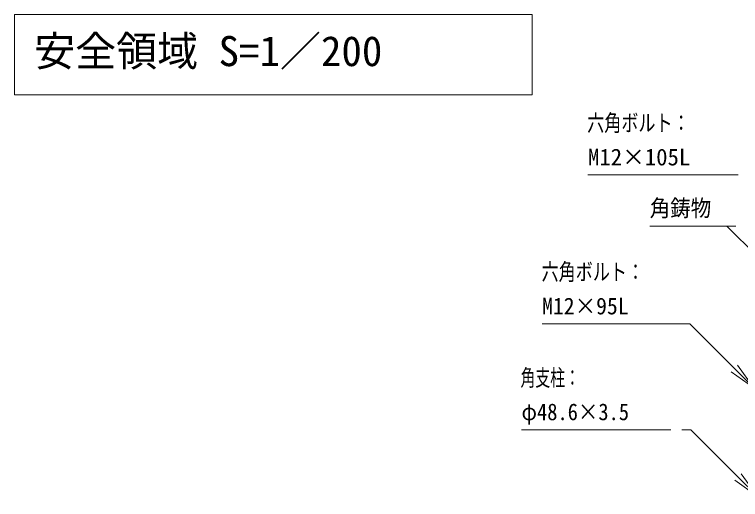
# Model space of a CAD drawing. Units: millimetres on the paper, scale 1:50. Extents: x 114 to 728, y 148 to 446.
# Drawn here: x 292.2 to 371.9, y 302.2 to 355.4 of the extents above; entities that cross this region are included whole.
import ezdxf
from ezdxf.enums import TextEntityAlignment as Align

# ---------------------------------------------------------------- set-up
doc = ezdxf.new("R2010")
doc.units = ezdxf.units.MM
doc.layers.add('LY_5', color=2, linetype='Continuous', lineweight=18)
doc.layers.add('LY_6', color=7, linetype='Continuous', lineweight=0)
doc.styles.add('ＭＳ ゴシック', font='')
doc.styles.get('ＭＳ ゴシック').set_extended_font_data('MS Gothic')

# ---------------------------------------------------------------- blocks, each defined once
blk = doc.blocks.new('-002-_U2')
at = {"color": 7, "linetype": 'Continuous', "lineweight": 0}
for p, q in [((-1, 0.1667), (0, 0)), ((0, 0), (-1, 0)), ((-1, -0.1667), (0, 0))]:
    blk.add_line(p, q, dxfattribs=at)

msp = doc.modelspace()

# ---------------------------------------------------------------- linework, layer by layer
at = {"layer": 'LY_5', "color": 7}
for p, q in [((349.005, 355.419), (292.205, 355.419)), ((292.205, 355.419), (292.205, 346.619)), ((349.005, 346.619), (349.005, 355.419)), ((292.205, 346.619), (349.005, 346.619))]:
    msp.add_line(p, q, dxfattribs=at)
at = {"layer": 'LY_6'}
for p, q in [((355.108, 337.819), (371.613, 337.819)), ((361.908, 332.219), (371.361, 332.219)), ((370.358, 332.219), (369.358, 332.219)), ((375.225, 327.352), (370.358, 332.219)), ((350.09, 321.477), (366.036, 321.477)), ((366.318, 321.477), (365.318, 321.477)), ((371.2, 316.595), (366.318, 321.477)), ((347.832, 309.869), (364.227, 309.869)), ((366.417, 309.869), (365.417, 309.869)), ((371.59, 304.696), (366.417, 309.869))]:
    msp.add_line(p, q, dxfattribs=at)

# ---------------------------------------------------------------- block references
at = {"layer": 'LY_6', "xscale": 3, "yscale": 3, "rotation": 315}
for p in [(373.322, 314.473), (373.712, 302.575)]:
    msp.add_blockref('-002-_U2', p, dxfattribs=at)

# ---------------------------------------------------------------- texts
at = {"layer": 'LY_5', "color": 7, "style": 'ＭＳ ゴシック'}
msp.add_text('安全領域 S=1／200', height=3.299, dxfattribs=at).set_placement((294.359, 348.769), align=Align.BOTTOM_LEFT)
at = {"layer": 'LY_6', "style": 'ＭＳ ゴシック'}
for s, width, p in [('六角ボルト：', 0.75, (355.042, 342.069)), ('角鋳物', 0.9, (361.908, 332.719)), ('六角ボルト：', 0.75, (350.036, 325.727)), ('M12×95L', 0.95, (350.108, 321.977)), ('角支柱：', 0.65, (347.736, 314.119)), ('φ48.6×3.5', 0.9, (347.834, 310.369))]:
    msp.add_text(s, height=1.833, dxfattribs=dict(at, width=width)).set_placement(p, align=Align.BOTTOM_LEFT)
msp.add_text('M12×105L', height=1.833, dxfattribs=at).set_placement((355.136, 338.319), align=Align.BOTTOM_LEFT)

doc.saveas('drawing.dxf')
